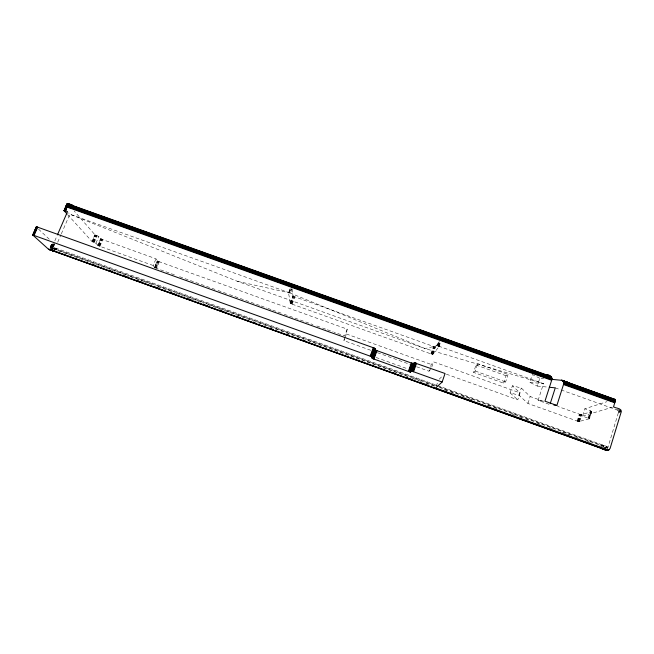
<?xml version="1.0" encoding="UTF-8"?>
<svg xmlns="http://www.w3.org/2000/svg" width="654" height="654" viewBox="0 0 654 654"><rect width="100%" height="100%" fill="white"/><g stroke="black" fill="none" stroke-linecap="round" stroke-linejoin="round"><path stroke-width="0.49" stroke-dasharray="3.27 2.45" d="M290.229 288.52L288.569 292.886L290.212 303.08L291.725 304.012L431.239 354.002L432.956 354.231L439.006 346.71L437.273 345.647L425.1 348.557L237.386 281.318L69.839 214.201L68.678 212.91M607.476 448.914L618.373 412.674L618.079 410.818L616.935 409.919L561.009 389.915M370.712 350.266L343.955 340.652L344.519 336.908M345.001 337.799L346.391 333.998L347.168 329.117L159.339 261.747L157.418 260.791L155.971 258.771L101.983 239.38L98.803 236.47L94.887 234.704L74.115 210.907M543.433 401.286L530.206 396.537L521.279 388.026L512.425 385.778L510.095 392.882L518.949 395.171L527.95 403.485L578.749 421.601L589.45 418.756L582.559 416.075L584.831 408.791L606.945 401.687M588.11 418.07L590.374 410.777L584.831 408.791M588.51 418.217L590.775 410.933L590.374 410.777M588.853 418.372L590.775 410.933M589.14 418.519L591.118 411.088M589.344 418.65L591.404 411.235M591.715 411.472L589.385 418.887L591.6 411.366M577.163 421.16L579.354 414.17L557.617 406.371M577.572 421.299L579.763 414.309L579.354 414.17M577.981 421.421L580.172 414.432L581.659 414.644L591.731 411.562M578.381 421.528L580.572 414.53M578.749 421.601L580.94 414.603M579.06 421.65L581.251 414.652M579.305 421.666L581.496 414.661M579.469 421.65L581.659 414.644M539.779 378.282L532.413 374.529L529.863 382.353L537.261 386.073L539.779 378.282L543.695 378.625M549.017 404.262L538.119 400.346L543.507 383.653L437.714 345.811L439.226 341.437M527.95 403.485L530.206 396.537M518.949 395.171L521.279 388.026M446.412 374.194L517.772 399.831L520.044 392.891L512.425 385.778M503.596 383.146L506.041 375.756L508.076 374.456L477.731 363.591L476.03 365.006L473.545 372.371L503.596 383.146L505.607 381.928L508.076 374.456M473.545 372.371L475.229 371.039L477.731 363.591M436.267 386.195L437.812 381.707M430.806 353.863L433.398 346.407L435.548 346.767L439.251 342.017M431.239 354.002L433.823 346.555M431.656 354.125L434.248 346.677M432.049 354.215L434.632 346.767M432.384 354.28L434.975 346.816M432.662 354.296L435.245 346.841M432.858 354.288L435.548 346.767M437.273 345.647L438.482 342.148M416.573 366.755L428.991 371.219L430.324 367.368M430.659 366.412L431.321 364.491L433.561 361.866L520.044 392.891M438.115 345.991L439.635 341.617M438.466 346.17L439.979 341.797M438.744 346.334L440.256 341.968M431.779 367.017L433.561 361.866M438.924 346.489L440.436 342.116M439.006 346.71L440.526 342.246M53.718 244.007L52.353 247.801L50.898 248.545L52.884 243.492L50.432 248.765L52.516 243.362M347.168 329.117L344.658 335.968L334.104 332.183M343.955 340.652L344.65 338.756M290.212 303.08L292.992 295.755L292.044 289.027M290.27 303.194L292.992 295.755M290.425 303.333L293.049 295.87M290.662 303.489L293.205 296.009M290.965 303.66L293.433 296.172M291.324 303.84L293.744 296.344M291.725 304.012L294.504 296.695L294.104 296.524M292.142 304.167L294.921 296.859L433.398 346.407M288.569 292.886L290.36 288.471M288.733 292.755L290.58 288.463M288.954 292.747L290.883 288.496M289.248 292.788L291.251 288.577M237.386 281.318L290.033 292.984L291.659 288.692M61.345 233.83L69.839 214.201L290.033 292.984L290.466 293.131L292.101 288.839M50.644 247.286L51.944 243.95M438.376 386.489L52.353 247.801L54.511 243.247L52.353 247.801L56.424 249.55L435.613 386.105M50.317 247.376L51.707 243.885M158.562 261.437L155.824 268.124L154.557 267.363L157.303 260.668M154.671 267.486L157.418 260.791M154.867 267.625L157.614 260.938M155.137 267.788L157.876 261.093M155.456 267.952L158.203 261.265M156.208 268.287L158.947 261.6M159.339 261.747L156.592 268.434L175.787 275.326M56.685 249.06L52.835 247.514L53.309 247.22L56.685 249.06L56.138 250.008L51.372 248.316L53.244 243.762L50.898 248.545M154.557 267.363L153.2 265.516L155.971 258.771M153.2 265.516L98.77 245.904L97.765 245.275L100.61 238.571M97.912 245.405L100.757 238.702M98.133 245.561L100.978 238.849M98.427 245.724L101.264 239.021M98.77 245.904L101.607 239.201M99.146 246.084L101.983 239.38M99.539 246.247L102.384 239.552M99.931 246.394L102.768 239.699M97.765 245.275L95.934 243.239L92.001 241.481L94.887 234.704M92.149 241.612L95.034 234.835M92.377 241.767L95.263 234.999M92.672 241.939L95.558 235.17M93.023 242.119L95.901 235.35M93.408 242.299L96.285 235.53M93.808 242.462L96.686 235.702M94.201 242.618L97.078 235.857M95.934 243.239L98.803 236.47M50.088 247.482L51.633 243.917M54.838 240.876L57.217 235.391M54.634 244.179L53.309 247.22L607.918 446.895M57.707 242.242L60.945 234.761M50.358 247.408L51.846 243.991M54.388 249.517L56.138 250.008L51.862 248.062L53.693 243.893L51.372 248.316M50.407 248.029L52.459 243.386M52.835 247.514L54.961 243.419M428.991 371.219L430.643 369.355M439.096 379.263L443.069 375.421M582.559 416.075L612.618 407.164M616.935 409.919L620.205 409.33M618.079 410.818L620.916 410.025M618.308 411.252L621.153 410.467M618.431 411.726L621.275 410.941M618.455 412.2L621.3 411.423M618.373 412.674L621.21 411.897M529.863 382.353L543.507 383.653L425.1 348.557L290.466 293.131M537.261 386.073L548.265 387.16M538.119 400.346L543.981 401.049M289.616 292.869L290.033 292.984M579.763 414.309L580.172 414.432M51.862 248.062L56.424 249.55M603.29 447.017L605.841 447.876M439.341 386.833L607.762 447.426L602.007 444.769M555.271 387.855L560.053 389.571M476.03 365.006L506.041 375.756M475.229 371.039L505.607 381.928M346.391 333.998L431.321 364.491M179.621 276.707L217.046 290.139M218.003 290.49L228.557 294.275M229.521 294.619L260.227 305.647M261.183 305.99L266.938 308.059M267.903 308.402L271.737 309.783M272.693 310.127L283.256 313.92M284.212 314.263L310.119 323.567M311.075 323.91L312.996 324.597M316.838 325.978L321.629 327.703M322.594 328.046L326.428 329.42M327.392 329.771L333.148 331.831M377.399 352.669L409.886 364.352M376.034 357.46L407.712 368.856M439.455 387.487L607.64 447.949L601.819 445.341M58.059 250.703L129.124 276.29M130.081 276.634L142.564 281.13M143.528 281.482L154.091 285.283M157.933 286.665L172.337 291.856M176.179 293.237L204.023 303.268M207.866 304.65L224.191 310.527M225.156 310.871L253.965 321.253M257.799 322.635L274.124 328.512M275.089 328.856L303.897 339.23M307.74 340.62L408.57 376.933M412.404 378.314L422.01 381.772M425.852 383.154L435.458 386.612M444.099 389.727L446.976 390.765M450.819 392.147L453.704 393.185M462.345 396.299L465.223 397.33M469.065 398.719L471.943 399.757M487.312 405.284L490.189 406.322M494.032 407.712L496.917 408.742M512.278 414.276L515.156 415.315M518.998 416.696L521.884 417.734M525.726 419.124L528.604 420.162M537.245 423.269L540.13 424.307M549.728 427.765L551.649 428.46M562.211 432.261L569.896 435.033M575.659 437.101L578.537 438.139M587.178 441.254L590.063 442.292M599.661 445.75L601.582 446.445L601.688 445.905L606.708 448.08M294.504 296.695L294.921 296.859M510.095 392.882L517.772 399.831M38.529 229.145L49.483 239.405M67.607 214.61L92.001 241.481"/><path stroke-width="0.98" d="M595.606 445.963L606.503 450.23L608.294 449.952L435.654 387.994L442.137 382.026L445.055 373.499L414.252 362.749C412.183 364.793 413.205 374.162 408.366 371.423L373.982 359.054C371.358 358.882 372.845 356.324 370.213 356.16L32.7 234.958L48.461 249.207L606.315 450.214L608.768 449.846L610.051 448.513L621.21 411.897C621.807 407.933 615.659 408.374 613.542 406.894L615.185 401.18L567.533 384.16L567.5 382.296L562.121 380.366L551.526 379.312M615.185 401.18L615.193 399.619L614.637 399.218M66.937 213.858L64.141 210.752L66.871 204.865L71.915 206.599C77.368 204.53 58.402 202.004 73.444 205.83C71.965 206.1 66.602 201.457 66.888 205.258L546.221 376.541L551.829 378.094L546.311 376.075C545.297 371.946 554.101 377.219 551.665 380.268L544.962 401.172L556.881 405.447L563.691 383.939L563.552 381.871L562.121 380.366L615.193 399.619M550.218 403.657L555.271 387.855L549.27 387.258M411.178 371.284L412.6 371.439L415.576 362.945M412.6 371.439L413.075 371.586L416.042 363.084M442.137 382.026L413.557 371.75L416.533 363.248M408.366 371.423L411.317 363.011L413.573 363.51L414.252 362.749M408.848 371.586L411.791 363.174M409.314 371.725L412.265 363.313M409.747 371.84L412.69 363.42M410.123 371.913L413.066 363.493M410.418 371.946L413.369 363.518M410.622 371.938L413.573 363.51M410.728 371.889L413.68 363.452M411.489 371.227L414.456 362.741M411.791 371.259L414.759 362.766M412.167 371.333L415.135 362.839M77.483 208.585L71.629 206.975L66.871 204.865L64.493 210.629L66.888 205.258L67.109 206.631L65.572 210.915L64.28 210.621L66.888 204.514L72.193 206.28L551.698 377.636L66.888 204.514L64.157 210.662L66.953 204.212L72.48 206.026L551.51 377.227L546.368 375.666M371.529 356.716L374.562 348.263L373.728 347.887L37.703 227.183L36.24 226.881L32.806 235.162M371.848 356.888L374.562 348.263M372.077 357.043L374.881 348.443M372.208 357.174L375.11 348.607M372.003 358.04L375.241 348.737M372.134 358.171L375.257 348.835M372.363 358.327L375.143 349.784M372.682 358.498L375.371 349.947M373.066 358.686L376.075 350.307L375.682 350.127M373.508 358.874L376.508 350.495L376.075 350.307M373.982 359.054L376.982 350.675L376.508 350.495M370.213 356.16L373.254 347.707M370.687 356.34L373.728 347.887M371.137 356.528L374.17 348.075M64.787 210.678L66.937 205.691L71.629 206.975L71.09 207.907L67.01 206.149L65.155 210.776L67.109 206.631L71.09 207.907L545.951 377.595L551.894 379.14L71.351 207.416L67.01 206.149L64.787 210.678L66.888 205.258M73.24 205.757L67.28 203.835L64.223 210.874L67.084 203.983L72.749 205.855L551.273 376.868L546.392 375.314M57.609 234.475L67.517 211.61L65.572 210.915L67.109 206.631M34.163 235.268L37.703 227.183M32.7 235.039L36.354 226.848M33.027 234.941L36.575 226.864M33.338 235.007L36.877 226.922M33.722 235.113L37.262 227.036M48.461 249.207L601.623 448.358L606.699 450.181L607.247 449.658M49.312 249.256L54.715 251.34L50.219 249.607M606.699 450.181L608.768 449.846L606.896 450.075L601.623 448.358L606.503 450.23M608.294 449.952L606.315 450.214L601.745 448.538L606.315 450.214L607.811 449.944L606.127 450.156L607.329 449.829L605.956 450.042L601.893 448.628M602.465 448.407L607.084 449.903L609.201 449.641L606.896 450.075L602.432 448.431M553.897 405.079L556.881 405.447M549.916 376.017L546.147 374.66L550.987 376.565L546.376 375.036M71.09 207.907L67.215 207.13L551.665 380.268M546.098 377.047L551.894 378.601L546.221 376.541M50.562 249.436L53.383 250.384M567.647 382.631L563.11 381.102L615.25 399.913M567.672 382.917L563.364 381.462L615.267 400.273M567.664 383.269L563.552 381.871L615.242 400.698M413.075 371.586L413.557 371.75M567.615 383.685L563.691 382.337L567.533 384.16L563.764 382.843L567.427 384.666L615.087 401.703M50.26 249.583L54.985 251.218L50.513 249.468M567.427 384.666L563.764 383.383L567.28 385.214L614.956 402.251M48.641 249.321L54.037 251.21M567.37 382.247L561.729 380.236L567.222 382.279M563.691 383.939L567.28 385.214M548.543 375.609L67.918 203.852L73.6 205.969M561.312 380.17L615.103 399.398M563.544 384.511L614.793 402.823M54.47 251.381L48.846 249.37L54.249 251.34M545.951 377.595L551.812 379.696M376.982 350.675L411.317 363.011M92.705 264.51L95.582 265.54M109.022 270.388L111.908 271.426M123.426 275.571L128.225 277.304M137.822 280.762L142.629 282.487M154.148 286.64L158.947 288.365M170.465 292.518L175.264 294.243M186.782 298.396L191.581 300.121M203.108 304.274L207.907 305.998M219.425 310.151L224.224 311.884M237.664 316.724L240.541 317.762M253.981 322.602L256.867 323.64M270.306 328.48L273.184 329.518M286.624 334.358L289.501 335.396M302.941 340.235L305.827 341.274M392.22 372.396L395.098 373.434M406.625 377.587L411.423 379.312M421.021 382.77L427.741 385.19M55.942 251.561L191.336 300.341M193.257 301.028L207.661 306.219M209.582 306.914L223.987 312.097M225.908 312.792L240.312 317.983M242.233 318.67L256.638 323.861M258.559 324.556L272.963 329.739M274.884 330.433L289.281 335.625M291.202 336.311L539.91 425.901M541.831 426.596L556.235 431.787M558.156 432.474L572.552 437.665M574.474 438.36L588.878 443.543M590.799 444.238L598.999 447.189M67.28 203.835L72.749 205.855M72.48 206.026L67.084 203.983L64.141 210.752L66.953 204.212L72.193 206.28M604.288 448.84L607.084 449.903M66.937 205.691L71.351 207.416"/></g></svg>
